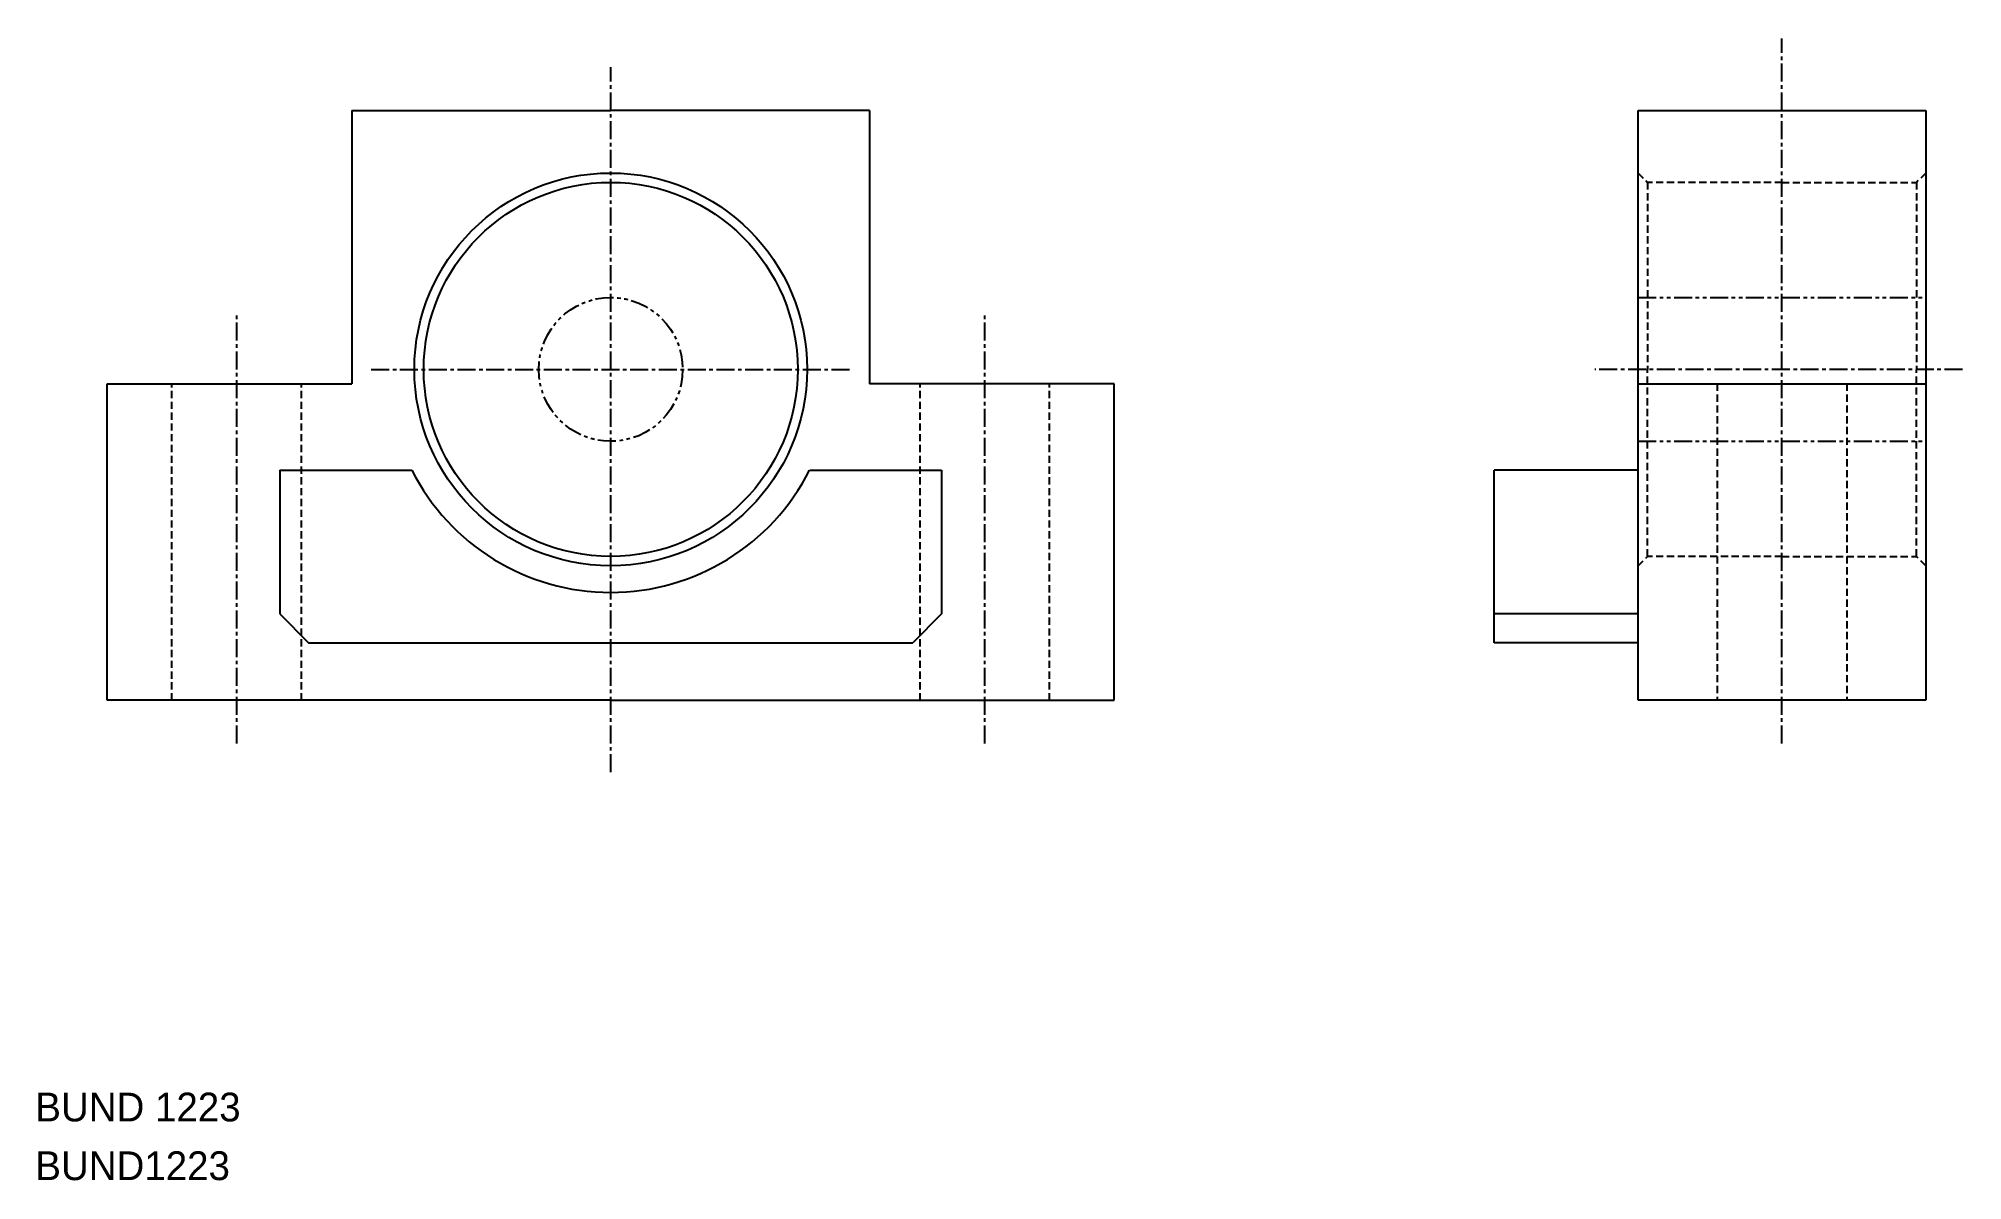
# Model space of a CAD drawing. Extents: x 10 to 144, y -8 to 71.
import ezdxf

# ---------------------------------------------------------------- set-up
doc = ezdxf.new("R2010")
doc.units = 0
for name, pattern in [('CENTER', [2, 1.25, -0.25, 0.25, -0.25]), ('DASHED', [0.75, 0.5, -0.25]), ('PHANTOM', [2.5, 1.25, -0.25, 0.25, -0.25, 0.25, -0.25])]:
    doc.linetypes.add(name, pattern=pattern)
doc.layers.get('0').update_dxf_attribs({"linetype": 'CONTINUOUS'})
doc.layers.add('CENTER', color=1, linetype='CENTER')

msp = doc.modelspace()

# ---------------------------------------------------------------- linework, layer by layer
at = {"color": 7, "linetype": 'CONTINUOUS'}
for p, q in [((32, 66), (32, 47)), ((32, 66), (50, 66)), ((68, 66), (50, 66)), ((68, 66), (68, 47)), ((121.42, 25), (121.42, 66)), ((121.42, 66), (141.42, 66)), ((141.42, 66), (141.42, 25)), ((15, 25), (15, 47)), ((85, 25), (85, 47)), ((121.42, 47), (141.42, 47)), ((27, 41), (36.17, 41)), ((27, 41), (27, 31)), ((63.83, 41), (73, 41)), ((73, 41), (73, 31)), ((111.42, 29), (111.42, 41)), ((121.42, 41), (111.42, 41)), ((121.42, 29), (121.42, 41)), ((27, 31), (29, 29)), ((73, 31), (71, 29)), ((121.42, 31), (111.42, 31)), ((29, 29), (71, 29)), ((121.42, 29), (111.42, 29)), ((50, 25), (15, 25)), ((50, 25), (85, 25)), ((141.42, 25), (121.42, 25))]:
    msp.add_line(p, q, dxfattribs=at)
at = {"color": 3, "linetype": 'DASHED'}
for p, q in [((121.42, 61.65), (122.07, 61)), ((141.42, 61.65), (140.77, 61)), ((122.07, 61), (122.07, 48)), ((131.42, 61), (122.07, 61)), ((131.42, 61), (140.77, 61)), ((140.77, 61), (140.77, 48)), ((19.5, 25), (19.5, 47)), ((28.5, 25), (28.5, 47)), ((71.5, 25), (71.5, 47)), ((80.5, 25), (80.5, 47)), ((122.07, 35), (122.07, 48)), ((126.92, 47), (126.92, 25)), ((135.92, 47), (135.92, 25)), ((140.77, 35), (140.77, 48)), ((121.42, 34.35), (122.07, 35)), ((131.42, 35), (122.07, 35)), ((131.42, 35), (140.77, 35)), ((141.42, 34.35), (140.77, 35))]:
    msp.add_line(p, q, dxfattribs=at)
at = {"color": 3, "linetype": 'PHANTOM'}
for p, q in [((121.42, 53), (141.42, 53)), ((121.42, 43), (141.42, 43))]:
    msp.add_line(p, q, dxfattribs=at)
at = {"color": 7, "linetype": 'CONTINUOUS'}
for points in [[(15, 47), (32, 47)], [(85, 47), (68, 47)]]:
    msp.add_lwpolyline(points, dxfattribs=at)
for radius in [13.65, 13]:
    msp.add_circle((50, 48), radius, dxfattribs=at)
at = {"color": 3, "linetype": 'PHANTOM'}
msp.add_circle((50, 48), 5, dxfattribs=at)
at = {"color": 7, "linetype": 'CONTINUOUS'}
msp.add_arc((50, 48), 15.5, 206.8472, 333.1528, dxfattribs=at)
at = {"layer": 'CENTER', "color": 1, "linetype": 'CENTER'}
for p, q in [((131.42, 22), (131.42, 71)), ((50, 20), (50, 69)), ((24, 22), (24, 52)), ((76, 22), (76, 52)), ((33.35, 48), (66.65, 48)), ((143.97, 48), (118.42, 48))]:
    msp.add_line(p, q, dxfattribs=at)

# ---------------------------------------------------------------- texts
at = {"color": 7, "linetype": 'CONTINUOUS'}
for s, p in [('BUND 1223', (10, -4.27)), ('BUND1223', (10, -8.35))]:
    msp.add_text(s, height=2, dxfattribs=at).set_placement(p)

doc.saveas('drawing.dxf')
